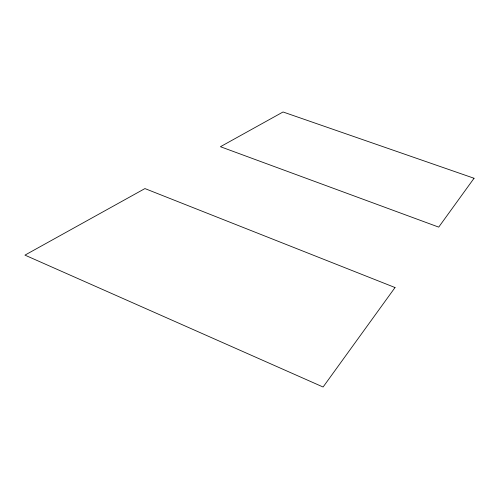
<?xml version="1.0" encoding="UTF-8"?>
<svg xmlns="http://www.w3.org/2000/svg" width="499" height="499" viewBox="0 0 499 499"><rect width="100%" height="100%" fill="white"/><g stroke="black" fill="none" stroke-linecap="round" stroke-linejoin="round"><path stroke-width="0.75" d="M395.033 287.536L323.09 387.018L24.95 255.126L144.935 188.578L395.033 287.536M474.05 178.262L438.715 227.12L220.439 146.706L283.052 111.982L474.05 178.262"/></g></svg>
